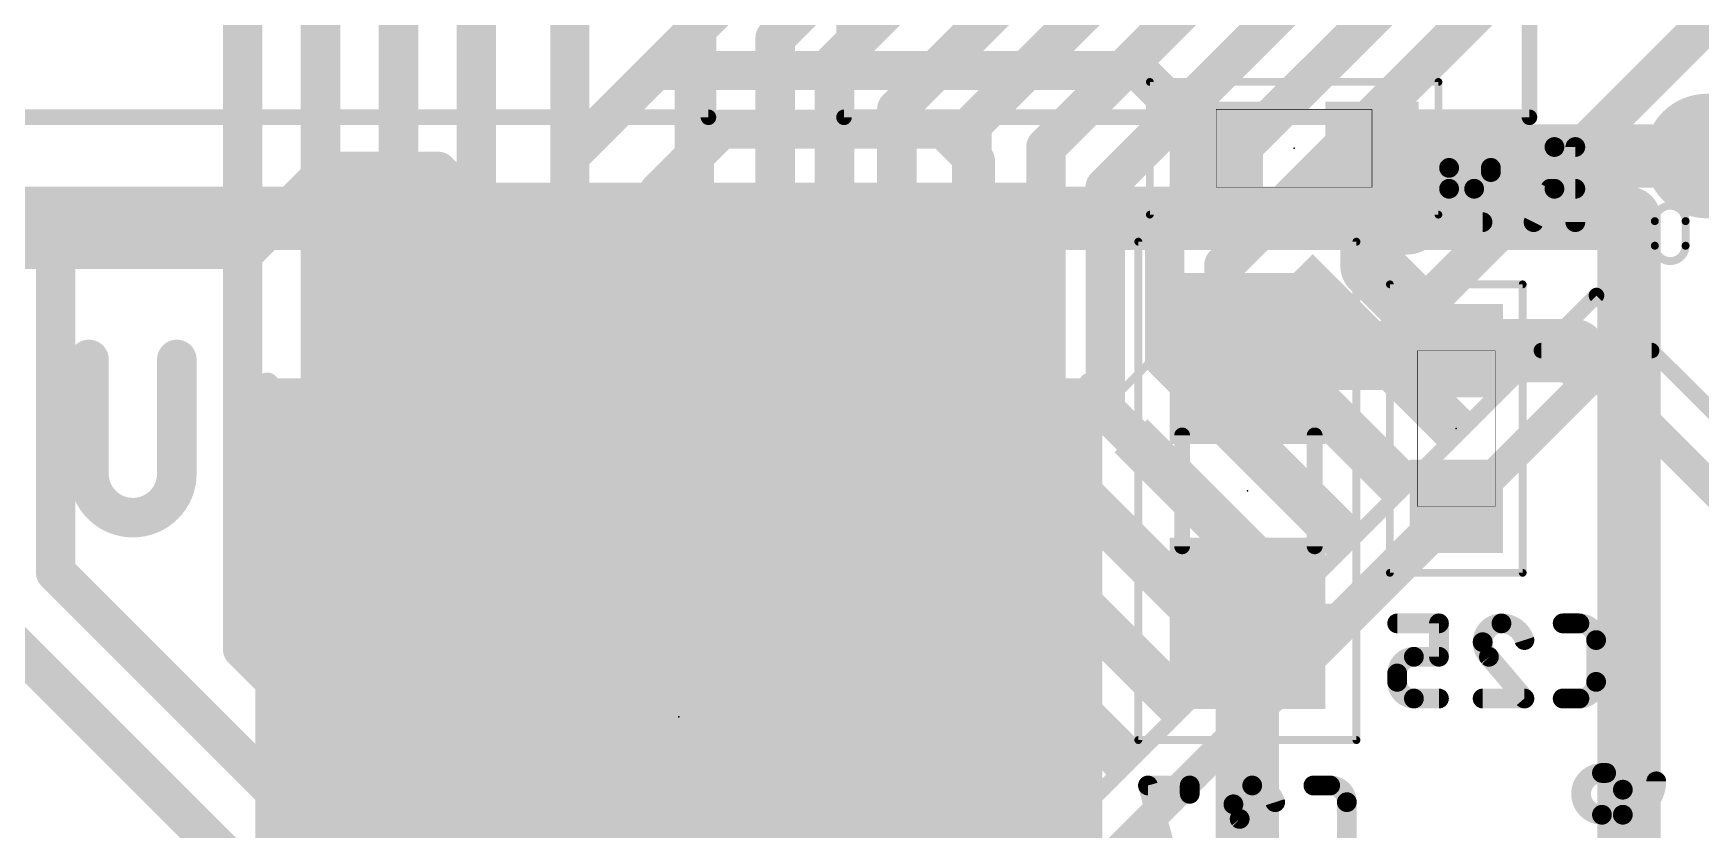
# Model space of a CAD drawing. Extents: x -4.1 to 63.7, y 1.1 to 51.7.
# Drawn here: x 9.06 to 19.76, y 16.47 to 21.59 of the extents above; entities that cross this region are included whole.
import ezdxf

# ---------------------------------------------------------------- set-up
doc = ezdxf.new("R2010")
doc.units = 0
for name, color, linetype in [('1', 12, 'CONTINUOUS'), ('16', 132, 'CONTINUOUS'), ('18', 110, 'CONTINUOUS'), ('2', 41, 'CONTINUOUS'), ('21', 253, 'CONTINUOUS'), ('22', 253, 'CONTINUOUS'), ('24', 53, 'CONTINUOUS'), ('25', 253, 'CONTINUOUS'), ('26', 253, 'CONTINUOUS'), ('40', 132, 'CONTINUOUS'), ('51', 253, 'CONTINUOUS'), ('52', 253, 'CONTINUOUS')]:
    doc.layers.add(name, color=color, linetype=linetype)

# ---------------------------------------------------------------- blocks, each defined once
blk = doc.blocks.new('RECT')
blk.add_solid([(-0.5, -0.5), (0.5, -0.5), (-0.5, 0.5), (0.5, 0.5)])
blk = doc.blocks.new('PIE')
at = {"const_width": 0.5}
blk.add_lwpolyline([(0, -0.25, 1), (0, 0.25, 1), (0, -0.25)], format="xyb", dxfattribs=at)
blk = doc.blocks.new('ROUNDV')
at = {"const_width": 0.5}
blk.add_lwpolyline([(0, -0.25, 1), (0, 0.25, 1), (0, -0.25)], format="xyb", dxfattribs=at)

msp = doc.modelspace()

# ---------------------------------------------------------------- linework, layer by layer
at = {"layer": '1'}
for points, const_width in [([(18.505, 24.424), (15.081, 21)], 0.254), ([(14.6, 21.1), (17.65, 24.15)], 0.254), ([(16.85, 24.05), (14.2, 21.4)], 0.254), ([(18.743, 24.043), (15.557, 20.857)], 0.254), ([(10.9, 23.9), (10.9, 17.8423)], 0.254), ([(11.4, 18.0494), (11.4, 23.8)], 0.254), ([(13.819, 21.5578), (16.05, 23.7888)], 0.254), ([(15.938, 20.6), (18.9, 23.562)], 0.254), ([(10.4, 23.2), (10.4, 17.6352)], 0.254), ([(11.9, 23.2), (11.9, 18.2565)], 0.254), ([(16.319, 20.3578), (19.0422, 23.081)], 0.254), ([(19.2881, 22.6881), (16.7, 20.1)], 0.254), ([(9.2, 20.15), (6.75, 22.6)], 0.254), ([(12.5, 18.3003), (12.5, 22.6)], 0.25), ([(17.6852, 19.5424), (20.4428, 22.3)], 0.254), ([(13.3, 17.5636), (13.3, 21.809)], 0.254), ([(13.819, 17.7517), (13.819, 21.5578)], 0.254), ([(14.2, 21.4), (14.2, 18.0778)], 0.254), ([(14.6, 18.3849), (14.6, 21.1)], 0.254), ([(15.081, 18.611), (15.081, 21)], 0.254), ([(15.557, 20.857), (15.557, 18.8421)], 0.254), ([(15.938, 19.1682), (15.938, 20.6)], 0.254), ([(16.319, 20.3578), (16.319, 19.4944)], 0.254), ([(9.2, 18.1281), (9.2, 20.15)], 0.254), ([(16.7, 20.1), (16.7, 19.8205)], 0.254), ([(17.3316, 19.1888), (16.7, 19.8205)], 0.254), ([(16.9781, 18.8353), (16.319, 19.4944)], 0.254), ([(16.6245, 18.4817), (15.938, 19.1682)], 0.254), ([(15.557, 18.8421), (16.271, 18.1282)], 0.254), ([(15.9174, 17.7746), (15.081, 18.611)], 0.254), ([(12.8448, 17.9555), (12.5, 18.3003)], 0.25), ([(15.5639, 17.4211), (14.6, 18.3849)], 0.254), ([(14.1497, 16.0068), (11.9, 18.2565)], 0.254), ([(12.7354, 14.5926), (9.2, 18.1281)], 0.254), ([(15.2103, 17.0675), (14.2, 18.0778)], 0.254), ([(13.7961, 15.6533), (11.4, 18.0494)], 0.254), ([(8.7, 17.9), (12.3609, 14.2391)], 0.254), ([(10.9, 17.8423), (13.4426, 15.2997)], 0.254), ([(14.8568, 16.7139), (13.819, 17.7517)], 0.254), ([(13.089, 14.9462), (10.4, 17.6352)], 0.254), ([(14.5032, 16.3604), (13.3, 17.5636)], 0.254)]:
    msp.add_lwpolyline(points, dxfattribs=dict(at, const_width=const_width))
for points, const_width in [([(13.8825, 21.5578, 1), (13.7555, 21.5578)], 0.127), ([(13.7741, 21.6027, 1), (13.8639, 21.5129)], 0.127), ([(14.2635, 21.4, 1), (14.1365, 21.4)], 0.127), ([(14.1551, 21.4449, 1), (14.2449, 21.3551)], 0.127), ([(14.6635, 21.1, 1), (14.5365, 21.1)], 0.127), ([(14.5551, 21.1449, 1), (14.6449, 21.0551)], 0.127), ([(15.1445, 21, 1), (15.0175, 21)], 0.127), ([(15.0361, 21.0449, 1), (15.1259, 20.9551)], 0.127), ([(15.6205, 20.857, 1), (15.4935, 20.857)], 0.127), ([(15.5121, 20.9019, 1), (15.6019, 20.8121)], 0.127), ([(16.0015, 20.6, 1), (15.8745, 20.6)], 0.127), ([(15.8931, 20.6449, 1), (15.9829, 20.5551)], 0.127), ([(16.3825, 20.3578, 1), (16.2555, 20.3578)], 0.127), ([(16.2741, 20.4027, 1), (16.3639, 20.3129)], 0.127), ([(9.2635, 20.15, 1), (9.1365, 20.15)], 0.127), ([(9.1551, 20.1051, 1), (9.2449, 20.1949)], 0.127), ([(16.7635, 20.1, 1), (16.6365, 20.1)], 0.127), ([(16.6551, 20.1449, 1), (16.7449, 20.0551)], 0.127), ([(16.7449, 19.8654, 1), (16.6551, 19.7756)], 0.127), ([(16.6365, 19.8205, 1), (16.7635, 19.8205)], 0.127), ([(16.3639, 19.5393, 1), (16.2741, 19.4495)], 0.127), ([(17.6403, 19.5873, 1), (17.7301, 19.4975)], 0.127), ([(16.2555, 19.4944, 1), (16.3825, 19.4944)], 0.127), ([(15.9829, 19.2131, 1), (15.8931, 19.1233)], 0.127), ([(17.2867, 19.1439, 1), (17.3765, 19.2337)], 0.127), ([(15.8745, 19.1682, 1), (16.0015, 19.1682)], 0.127), ([(15.6019, 18.887, 1), (15.5121, 18.7972)], 0.127), ([(15.4935, 18.8421, 1), (15.6205, 18.8421)], 0.127), ([(16.9332, 18.7904, 1), (17.023, 18.8802)], 0.127), ([(15.1259, 18.6559, 1), (15.0361, 18.5661)], 0.127), ([(15.0175, 18.611, 1), (15.1445, 18.611)], 0.127), ([(16.5796, 18.4368, 1), (16.6694, 18.5266)], 0.127), ([(12.5442, 18.3445, 1), (12.4558, 18.2561)], 0.125), ([(14.6449, 18.4298, 1), (14.5551, 18.34)], 0.127), ([(14.5365, 18.3849, 1), (14.6635, 18.3849)], 0.127), ([(11.9449, 18.3014, 1), (11.8551, 18.2116)], 0.127), ([(11.8365, 18.2565, 1), (11.9635, 18.2565)], 0.127), ([(12.4375, 18.3003, 1), (12.5625, 18.3003)], 0.125), ([(9.2449, 18.173, 1), (9.1551, 18.0832)], 0.127), ([(14.2449, 18.1227, 1), (14.1551, 18.0329)], 0.127), ([(16.2261, 18.0833, 1), (16.3159, 18.1731)], 0.127), ([(9.1365, 18.1281, 1), (9.2635, 18.1281)], 0.127), ([(11.4449, 18.0943, 1), (11.3551, 18.0045)], 0.127), ([(11.3365, 18.0494, 1), (11.4635, 18.0494)], 0.127), ([(14.1365, 18.0778, 1), (14.2635, 18.0778)], 0.127), ([(12.8006, 17.9113, 1), (12.889, 17.9997)], 0.125), ([(10.9449, 17.8872, 1), (10.8551, 17.7974)], 0.127), ([(10.8365, 17.8423, 1), (10.9635, 17.8423)], 0.127), ([(13.8639, 17.7966, 1), (13.7741, 17.7068)], 0.127), ([(15.8725, 17.7297, 1), (15.9623, 17.8195)], 0.127), ([(13.7555, 17.7517, 1), (13.8825, 17.7517)], 0.127), ([(10.4449, 17.6801, 1), (10.3551, 17.5903)], 0.127), ([(10.3365, 17.6352, 1), (10.4635, 17.6352)], 0.127), ([(13.3449, 17.6085, 1), (13.2551, 17.5187)], 0.127), ([(13.2365, 17.5636, 1), (13.3635, 17.5636)], 0.127), ([(15.519, 17.3762, 1), (15.6088, 17.466)], 0.127), ([(15.1654, 17.0226, 1), (15.2552, 17.1124)], 0.127), ([(14.8119, 16.669, 1), (14.9017, 16.7588)], 0.127)]:
    msp.add_lwpolyline(points, format="xyb", dxfattribs=dict(at, const_width=const_width))
at = {"layer": '16'}
for points, const_width in [([(13.05, 21.35), (14.1, 22.4)], 0.25), ([(12.5, 20.8), (13.05, 21.35)], 0.25), ([(16.15, 21.35), (13.05, 21.35)], 0.25), ([(16.15, 21.35), (16.65, 20.85)], 0.25), ([(13.473, 20.973), (13.071, 20.571)], 0.25), ([(14.9, 20.973), (13.473, 20.973)], 0.25), ([(15.105, 20.768), (14.9, 20.973)], 0.25), ([(17.65, 20.091), (17.65, 20.85)], 0.4064), ([(17.65, 20.85), (17.7, 20.8)], 0.4064), ([(17.7, 20.8), (19.8, 20.8)], 0.4064), ([(12.5, 20.8), (12.5, 19.678)], 0.25), ([(15.105, 19.613), (15.105, 20.768)], 0.25), ([(10.9366, 20.7032), (10.4334, 20.2)], 0.25), ([(11.6534, 20.7032), (10.9366, 20.7032)], 0.25), ([(12.001, 20.3556), (11.6534, 20.7032)], 0.25), ([(13.071, 20.571), (13.071, 18.6704)], 0.25), ([(12.001, 18.6), (12.001, 20.3556)], 0.25), ([(10.4334, 20.2), (6.75, 20.2)], 0.25), ([(18.191, 19.55), (17.65, 20.091)], 0.4064), ([(12.5, 19.678), (12.565, 19.613)], 0.25), ([(11.295, 19.613), (11.295, 17.805)], 0.25), ([(13.835, 19.613), (13.835, 16.2356)], 0.25), ([(13.835, 19.613), (13.835, 17.9013)], 0.25), ([(15.105, 19.613), (15.105, 16.2356)], 0.25), ([(16.85, 19.5), (16.95, 19.4)], 0.4064), ([(18.141, 19.5), (16.85, 19.5)], 0.4064), ([(18.191, 19.55), (18.141, 19.5)], 0.4064), ([(18.191, 19.55), (18.95, 19.55)], 0.4064), ([(18.95, 19.55), (19, 19.5)], 0.4064), ([(13.071, 18.6704), (12.9234, 18.5228)], 0.25), ([(12.0782, 18.5228), (12.001, 18.6)], 0.25), ([(12.9234, 18.5228), (12.0782, 18.5228)], 0.25), ([(18.191, 18.55), (17.441, 17.8)], 0.25), ([(12.8448, 17.9555), (12.9545, 17.8458)], 0.25), ([(13.835, 17.9013), (13.7795, 17.8458)], 0.25), ([(16.85, 17.8), (16.85, 15.95)], 0.4064), ([(13.8, 15.3), (11.295, 17.805)], 0.25), ([(13.7795, 17.8458), (12.9545, 17.8458)], 0.25), ([(16.85, 17.8), (16.75, 17.7)], 0.25), ([(17.441, 17.8), (16.85, 17.8)], 0.25)]:
    msp.add_lwpolyline(points, dxfattribs=dict(at, const_width=const_width))
for points, const_width in [([(13.05, 21.4125, 1), (13.05, 21.2875)], 0.125), ([(13.0058, 21.3942, 1), (13.0942, 21.3058)], 0.125), ([(13.0942, 21.3058, 1), (13.0058, 21.3942)], 0.125), ([(16.1942, 21.3942, 1), (16.1058, 21.3058)], 0.125), ([(16.15, 21.2875, 1), (16.15, 21.4125)], 0.125), ([(13.473, 21.0355, 1), (13.473, 20.9105)], 0.125), ([(13.5172, 20.9288, 1), (13.4288, 21.0172)], 0.125), ([(14.9442, 21.0172, 1), (14.8558, 20.9288)], 0.125), ([(14.9, 20.9105, 1), (14.9, 21.0355)], 0.125), ([(17.7516, 20.85, 1), (17.5484, 20.85)], 0.2032), ([(17.7218, 20.9218, 1), (17.5782, 20.7782)], 0.2032), ([(17.7, 20.9016, 1), (17.7, 20.6984)], 0.2032), ([(19.8, 20.6984, 1), (19.8, 20.9016)], 0.2032), ([(12.5625, 20.8, 1), (12.4375, 20.8)], 0.125), ([(12.4558, 20.8442, 1), (12.5442, 20.7558)], 0.125), ([(15.1675, 20.768, 1), (15.0425, 20.768)], 0.125), ([(15.0608, 20.7238, 1), (15.1492, 20.8122)], 0.125), ([(16.6058, 20.8058, 1), (16.6942, 20.8942)], 0.125), ([(17.6282, 20.7282, 1), (17.7718, 20.8718)], 0.2032), ([(10.9366, 20.7657, 1), (10.9366, 20.6407)], 0.125), ([(10.9808, 20.659, 1), (10.8924, 20.7474)], 0.125), ([(11.6976, 20.7474, 1), (11.6092, 20.659)], 0.125), ([(11.6534, 20.6407, 1), (11.6534, 20.7657)], 0.125), ([(13.1335, 20.571, 1), (13.0085, 20.571)], 0.125), ([(13.0268, 20.6152, 1), (13.1152, 20.5268)], 0.125), ([(12.0635, 20.3556, 1), (11.9385, 20.3556)], 0.125), ([(11.9568, 20.3114, 1), (12.0452, 20.3998)], 0.125), ([(10.3892, 20.2442, 1), (10.4776, 20.1558)], 0.125), ([(10.4334, 20.1375, 1), (10.4334, 20.2625)], 0.125), ([(17.7218, 20.1628, 1), (17.5782, 20.0192)], 0.2032), ([(17.5484, 20.091, 1), (17.7516, 20.091)], 0.2032), ([(12.5442, 19.7222, 1), (12.4558, 19.6338)], 0.125), ([(11.3575, 19.613, 1), (11.2325, 19.613)], 0.125), ([(12.4375, 19.678, 1), (12.5625, 19.678)], 0.125), ([(12.5208, 19.5688, 1), (12.6092, 19.6572)], 0.125), ([(13.8975, 19.613, 1), (13.7725, 19.613)], 0.125), ([(13.8975, 19.613, 1), (13.7725, 19.613)], 0.125), ([(15.1675, 19.613, 1), (15.0425, 19.613)], 0.125), ([(16.85, 19.6016, 1), (16.85, 19.3984)], 0.2032), ([(16.9218, 19.5718, 1), (16.7782, 19.4282)], 0.2032), ([(18.191, 19.6516, 1), (18.191, 19.4484)], 0.2032), ([(18.2628, 19.4782, 1), (18.1192, 19.6218)], 0.2032), ([(18.1192, 19.4782, 1), (18.2628, 19.6218)], 0.2032), ([(18.141, 19.3984, 1), (18.141, 19.6016)], 0.2032), ([(19.0218, 19.6218, 1), (18.8782, 19.4782)], 0.2032), ([(18.95, 19.4484, 1), (18.95, 19.6516)], 0.2032), ([(15.0425, 19.613, 1), (15.1675, 19.613)], 0.125), ([(18.0692, 19.5718, 1), (18.2128, 19.4282)], 0.2032), ([(18.9282, 19.4282, 1), (19.0718, 19.5718)], 0.2032), ([(16.8782, 19.3282, 1), (17.0218, 19.4718)], 0.2032), ([(13.0085, 18.6704, 1), (13.1335, 18.6704)], 0.125), ([(13.1152, 18.6262, 1), (13.0268, 18.7146)], 0.125), ([(12.0452, 18.6442, 1), (11.9568, 18.5558)], 0.125), ([(11.9385, 18.6, 1), (12.0635, 18.6)], 0.125), ([(12.0782, 18.5853, 1), (12.0782, 18.4603)], 0.125), ([(12.034, 18.4786, 1), (12.1224, 18.567)], 0.125), ([(12.8792, 18.567, 1), (12.9676, 18.4786)], 0.125), ([(12.9234, 18.4603, 1), (12.9234, 18.5853)], 0.125), ([(18.2352, 18.5058, 1), (18.1468, 18.5942)], 0.125), ([(12.889, 17.9997, 1), (12.8006, 17.9113)], 0.125), ([(13.8792, 17.8571, 1), (13.7908, 17.9455)], 0.125), ([(16.9516, 17.8, 1), (16.7484, 17.8)], 0.2032), ([(11.3392, 17.8492, 1), (11.2508, 17.7608)], 0.125), ([(12.9545, 17.9083, 1), (12.9545, 17.7833)], 0.125), ([(12.9103, 17.8016, 1), (12.9987, 17.89)], 0.125), ([(13.7353, 17.89, 1), (13.8237, 17.8016)], 0.125), ([(13.7725, 17.9013, 1), (13.8975, 17.9013)], 0.125), ([(13.7795, 17.7833, 1), (13.7795, 17.9083)], 0.125), ([(16.85, 17.8625, 1), (16.85, 17.7375)], 0.125), ([(16.8942, 17.7558, 1), (16.8058, 17.8442)], 0.125), ([(17.3968, 17.8442, 1), (17.4852, 17.7558)], 0.125), ([(17.441, 17.7375, 1), (17.441, 17.8625)], 0.125), ([(11.2325, 17.805, 1), (11.3575, 17.805)], 0.125), ([(16.7058, 17.7442, 1), (16.7942, 17.6558)], 0.125)]:
    msp.add_lwpolyline(points, format="xyb", dxfattribs=dict(at, const_width=const_width))
at = {"layer": '2', "const_width": 0.4064}
for points in [[(6.9, 20.4), (19.3, 20.4)], [(19.3, 20.4), (19.3, 15.3714)]]:
    msp.add_lwpolyline(points, dxfattribs=at)
at = {"layer": '2', "const_width": 0.2032}
for points in [[(19.4016, 20.4, 1), (19.1984, 20.4)], [(19.3, 20.2984, 1), (19.3, 20.5016)]]:
    msp.add_lwpolyline(points, format="xyb", dxfattribs=at)
at = {"layer": '21', "const_width": 0.2}
for points in [[(12.5148, 12.8333), (19.0909, 19.4094)], [(19.0909, 19.4094), (25.667, 12.8333)]]:
    msp.add_lwpolyline(points, dxfattribs=at)
at = {"layer": '21', "const_width": 0.1}
for points in [[(19.1263, 19.4448, 1), (19.0556, 19.3741)], [(19.1263, 19.3741, 1), (19.0556, 19.4448)]]:
    msp.add_lwpolyline(points, format="xyb", dxfattribs=at)
at = {"layer": '22', "const_width": 0.1524}
for points in [[(10.5584, 15.0664), (10.5584, 19.3336)], [(15.8416, 19.3336), (15.8416, 15.0664)]]:
    msp.add_lwpolyline(points, dxfattribs=at)
at = {"layer": '22', "const_width": 0.0762}
for points in [[(10.5965, 19.3336, 1), (10.5203, 19.3336)], [(15.8797, 19.3336, 1), (15.8035, 19.3336)]]:
    msp.add_lwpolyline(points, format="xyb", dxfattribs=at)
at = {"layer": '24', "const_width": 0.1524}
for points in [[(13.2, 16.946), (13.2, 17.454)], [(12.946, 17.2), (13.454, 17.2)]]:
    msp.add_lwpolyline(points, dxfattribs=at)
at = {"layer": '24', "const_width": 0.0762}
for points in [[(13.2381, 17.454, 1), (13.1619, 17.454)], [(12.946, 17.2381, 1), (12.946, 17.1619)], [(13.454, 17.1619, 1), (13.454, 17.2381)], [(13.1619, 16.946, 1), (13.2381, 16.946)]]:
    msp.add_lwpolyline(points, format="xyb", dxfattribs=at)
at = {"layer": '24'}
for p in [(17.15, 20.85), (18.191, 19.05), (16.85, 18.65), (13.2, 17.2)]:
    msp.add_point(p, dxfattribs=at)
at = {"layer": '25', "const_width": 0.25}
msp.add_lwpolyline([(17.8712, 20.2921, 1), (17.8712, 20.5421, 1), (17.8712, 20.2921)], format="xyb", dxfattribs=at)
at = {"layer": '26'}
for points, const_width in [([(18.4129, 20.724, 1), (18.1448, 20.724)], 0.127), ([(18.8211, 20.8581, 1), (18.8211, 20.59)], 0.127), ([(18.8211, 20.8898, 1), (18.8211, 20.8264)], 0.0635), ([(18.8211, 20.8264, 1), (18.8211, 20.8898)], 0.0635), ([(18.9869, 20.8581, 1), (18.9234, 20.8581)], 0.0635), ([(18.9552, 20.8264, 1), (18.9552, 20.8898)], 0.0635), ([(18.1766, 20.724, 1), (18.1131, 20.724)], 0.0635), ([(18.4447, 20.724, 1), (18.3812, 20.724)], 0.0635), ([(18.1131, 20.724, 1), (18.1766, 20.724)], 0.0635), ([(18.3057, 20.59, 0.4142), (18.4129, 20.6972)], 0.127), ([(18.4447, 20.6972, 1), (18.3812, 20.6972)], 0.0635), ([(18.3812, 20.724, 1), (18.4447, 20.724)], 0.0635), ([(18.3812, 20.6972, 1), (18.4447, 20.6972)], 0.0635), ([(18.1448, 20.6217, 1), (18.1448, 20.5582)], 0.0635), ([(18.1448, 20.59, 0.4142), (18.3593, 20.3755)], 0.127), ([(18.1766, 20.59, 1), (18.1131, 20.59)], 0.0635), ([(18.1131, 20.59, 1), (18.1766, 20.59)], 0.0635), ([(18.3057, 20.6217, 1), (18.3057, 20.5582)], 0.0635), ([(18.3057, 20.5582, 1), (18.3057, 20.6217)], 0.0635), ([(18.8227, 20.5758, 1), (18.7659, 20.6042)], 0.0635), ([(18.8211, 20.6217, 1), (18.8211, 20.5582)], 0.0635), ([(18.8211, 20.5582, 1), (18.8211, 20.6217)], 0.0635), ([(18.9552, 20.5582, 1), (18.9552, 20.6217)], 0.0635), ([(19.6629, 20.3822, 1), (19.4654, 20.3822)], 0.0508), ([(18.3593, 20.3438, 1), (18.3593, 20.4073)], 0.0635), ([(18.6587, 20.3897, 1), (18.7155, 20.3613)], 0.0635), ([(18.9234, 20.3755, 1), (18.9869, 20.3755)], 0.0635), ([(19.4781, 20.3822, 1), (19.4527, 20.3822)], 0.0254), ([(19.4527, 20.3822, 1), (19.4781, 20.3822)], 0.0254), ([(19.6756, 20.3822, 1), (19.6502, 20.3822)], 0.0254), ([(19.6502, 20.3822, 1), (19.6756, 20.3822)], 0.0254), ([(19.4654, 20.2242, 1), (19.6629, 20.2242)], 0.0508), ([(19.4781, 20.2242, 1), (19.4527, 20.2242)], 0.0254), ([(19.4527, 20.2242, 1), (19.4781, 20.2242)], 0.0254), ([(19.6756, 20.2242, 1), (19.6502, 20.2242)], 0.0254), ([(19.6502, 20.2242, 1), (19.6756, 20.2242)], 0.0254), ([(9.4768, 19.494, 1), (9.3498, 19.494)], 0.127), ([(10.0413, 19.494, 1), (9.9143, 19.494)], 0.127), ([(9.4133, 18.7602, 1), (9.9778, 18.7602)], 0.254), ([(9.4768, 18.7602, 1), (9.3498, 18.7602)], 0.127), ([(10.0413, 18.7602, 1), (9.9143, 18.7602)], 0.127), ([(9.3498, 18.7602, 1), (9.4768, 18.7602)], 0.127), ([(9.9143, 18.7602, 1), (10.0413, 18.7602)], 0.127), ([(17.8116, 17.8308, 1), (17.8116, 17.7674)], 0.0635), ([(18.1115, 17.7991, 1), (18.048, 17.7991)], 0.0635), ([(18.0797, 17.7674, 1), (18.0797, 17.8308)], 0.0635), ([(18.4809, 17.7991, 0.4142), (18.3602, 17.6784)], 0.127), ([(18.6283, 17.6919, 0.3252), (18.4809, 17.7991)], 0.127), ([(18.4809, 17.8308, 1), (18.4809, 17.7674)], 0.0635), ([(18.4809, 17.7674, 1), (18.4809, 17.8308)], 0.0635), ([(18.8739, 17.8308, 1), (18.8739, 17.7674)], 0.0635), ([(19.0884, 17.6919, 0.4142), (18.9812, 17.7991)], 0.127), ([(18.9812, 17.8308, 1), (18.9812, 17.7673)], 0.0635), ([(18.9812, 17.7674, 1), (18.9812, 17.8308)], 0.0635), ([(18.3602, 17.6784, 0.2053), (18.4004, 17.5846)], 0.127), ([(18.392, 17.6784, 1), (18.3285, 17.6784)], 0.0635), ([(18.3285, 17.6784, 1), (18.392, 17.6784)], 0.0635), ([(18.5981, 17.6821, 1), (18.6585, 17.7016)], 0.0635), ([(19.1202, 17.6919, 1), (19.0567, 17.6919)], 0.0635), ([(19.0567, 17.6919, 1), (19.1202, 17.6919)], 0.0635), ([(17.9188, 17.5846, 0.4142), (17.8116, 17.4774)], 0.127), ([(17.9188, 17.6164, 1), (17.9188, 17.5529)], 0.0635), ([(17.9188, 17.5529, 1), (17.9188, 17.6164)], 0.0635), ([(18.048, 17.5846, 1), (18.1115, 17.5846)], 0.0635), ([(18.0797, 17.5529, 1), (18.0797, 17.6164)], 0.0635), ([(18.4246, 17.6052, 1), (18.3763, 17.564)], 0.0635), ([(18.3785, 17.5616, 1), (18.4223, 17.6076)], 0.0635), ([(17.8433, 17.4774, 1), (17.7798, 17.4774)], 0.0635), ([(17.7798, 17.4774, 1), (17.8433, 17.4774)], 0.0635), ([(17.8116, 17.4237, 0.4142), (17.9188, 17.3165)], 0.127), ([(17.8433, 17.4237, 1), (17.7798, 17.4237)], 0.0635), ([(17.7798, 17.4237, 1), (17.8433, 17.4237)], 0.0635), ([(18.9812, 17.3165, 0.4142), (19.0884, 17.4237)], 0.127), ([(19.1202, 17.4237, 1), (19.0567, 17.4237)], 0.0635), ([(19.0567, 17.4237, 1), (19.1202, 17.4237)], 0.0635), ([(17.9188, 17.3483, 1), (17.9188, 17.2848)], 0.0635), ([(17.9188, 17.2848, 1), (17.9188, 17.3483)], 0.0635), ([(18.0797, 17.2848, 1), (18.0797, 17.3483)], 0.0635), ([(18.3602, 17.3483, 1), (18.3602, 17.2848)], 0.0635), ([(18.6041, 17.2959, 1), (18.6525, 17.3371)], 0.0635), ([(18.6283, 17.2848, 1), (18.6283, 17.3483)], 0.0635), ([(18.8739, 17.3483, 1), (18.8739, 17.2848)], 0.0635), ([(18.9812, 17.3483, 1), (18.9812, 17.2848)], 0.0635), ([(18.9812, 17.2848, 1), (18.9812, 17.3483)], 0.0635), ([(16.2116, 16.7899, 1), (16.2116, 16.7264)], 0.0635), ([(16.2422, 16.7666, 1), (16.181, 16.7496)], 0.0635), ([(16.5115, 16.7581, 1), (16.448, 16.7581)], 0.0635), ([(16.4797, 16.7264, 1), (16.4797, 16.7899)], 0.0635), ([(16.8809, 16.7581, 0.4142), (16.7602, 16.6374)], 0.127), ([(17.0283, 16.6509, 0.3252), (16.8809, 16.7581)], 0.127), ([(16.8809, 16.7898, 1), (16.8809, 16.7264)], 0.0635), ([(16.8809, 16.7264, 1), (16.8809, 16.7898)], 0.0635), ([(17.2739, 16.7899, 1), (17.2739, 16.7264)], 0.0635), ([(17.4884, 16.6509, 0.4142), (17.3812, 16.7581)], 0.127), ([(17.3812, 16.7898, 1), (17.3812, 16.7263)], 0.0635), ([(17.3812, 16.7264, 1), (17.3812, 16.7899)], 0.0635), ([(19.126, 16.8384, 1), (19.126, 16.5703)], 0.127), ([(19.126, 16.8702, 1), (19.126, 16.8067)], 0.0635), ([(19.1528, 16.8702, 1), (19.1528, 16.8067)], 0.0635), ([(19.26, 16.7312, 0.4142), (19.1528, 16.8384)], 0.127), ([(19.126, 16.8067, 1), (19.126, 16.8702)], 0.0635), ([(19.1528, 16.8067, 1), (19.1528, 16.8702)], 0.0635), ([(19.26, 16.5703, 0.4142), (19.4745, 16.7848)], 0.127), ([(19.5062, 16.7848, 1), (19.4428, 16.7848)], 0.0635), ([(16.448, 16.7045, 1), (16.5115, 16.7045)], 0.0635), ([(16.7602, 16.6374, 0.2053), (16.8004, 16.5436)], 0.127), ([(16.792, 16.6374, 1), (16.7285, 16.6374)], 0.0635), ([(17.5202, 16.6509, 1), (17.4567, 16.6509)], 0.0635), ([(19.2918, 16.7312, 1), (19.2283, 16.7312)], 0.0635), ([(19.2283, 16.7312, 1), (19.2918, 16.7312)], 0.0635), ([(16.7285, 16.6374, 1), (16.792, 16.6374)], 0.0635), ([(16.8246, 16.5642, 1), (16.7763, 16.523)], 0.0635), ([(16.7785, 16.5206, 1), (16.8223, 16.5666)], 0.0635), ([(16.9981, 16.6411, 1), (17.0585, 16.6606)], 0.0635), ([(17.4567, 16.6509, 1), (17.5202, 16.6509)], 0.0635), ([(19.126, 16.602, 1), (19.126, 16.5385)], 0.0635), ([(19.126, 16.5385, 1), (19.126, 16.602)], 0.0635), ([(19.26, 16.602, 1), (19.26, 16.5385)], 0.0635), ([(19.2283, 16.5703, 1), (19.2918, 16.5703)], 0.0635), ([(19.26, 16.5385, 1), (19.26, 16.602)], 0.0635)]:
    msp.add_lwpolyline(points, format="xyb", dxfattribs=dict(at, const_width=const_width))
for points, const_width in [([(18.9552, 20.8581), (18.8211, 20.8581)], 0.127), ([(18.9552, 20.3755), (18.9552, 20.8581)], 0.127), ([(18.1448, 20.724), (18.1448, 20.59)], 0.127), ([(18.4129, 20.6972), (18.4129, 20.724)], 0.127), ([(18.1448, 20.59), (18.3057, 20.59)], 0.127), ([(18.6871, 20.3755), (18.7943, 20.59)], 0.127), ([(18.8211, 20.59), (18.9552, 20.59)], 0.127), ([(19.4654, 20.3822), (19.4654, 20.2242)], 0.0508), ([(19.6629, 20.2242), (19.6629, 20.3822)], 0.0508), ([(9.4133, 18.7602), (9.4133, 19.494)], 0.254), ([(9.9778, 19.494), (9.9778, 18.7602)], 0.254), ([(18.0797, 17.7991), (17.8116, 17.7991)], 0.127), ([(18.0797, 17.5846), (18.0797, 17.7991)], 0.127), ([(18.9812, 17.7991), (18.8739, 17.7991)], 0.127), ([(19.0884, 17.4237), (19.0884, 17.6919)], 0.127), ([(17.9188, 17.5846), (18.0797, 17.5846)], 0.127), ([(18.4004, 17.5846), (18.6283, 17.3165)], 0.127), ([(17.8116, 17.4237), (17.8116, 17.4774)], 0.127), ([(18.0797, 17.3165), (17.9188, 17.3165)], 0.127), ([(18.6283, 17.3165), (18.3602, 17.3165)], 0.127), ([(18.8739, 17.3165), (18.9812, 17.3165)], 0.127), ([(16.4797, 16.7581), (16.2116, 16.7581)], 0.127), ([(16.2116, 16.7581), (16.3456, 16.2755)], 0.127), ([(16.4797, 16.7045), (16.4797, 16.7581)], 0.127), ([(17.3812, 16.7581), (17.2739, 16.7581)], 0.127), ([(19.1528, 16.8384), (19.126, 16.8384)], 0.127), ([(17.4884, 16.3827), (17.4884, 16.6509)], 0.127), ([(19.26, 16.5703), (19.26, 16.7312)], 0.127), ([(16.8004, 16.5436), (17.0283, 16.2755)], 0.127), ([(19.126, 16.5703), (19.26, 16.5703)], 0.127)]:
    msp.add_lwpolyline(points, dxfattribs=dict(at, const_width=const_width))
at = {"layer": '40'}
for points, const_width in [([(16.2238, 21.2762), (18.0762, 21.2762)], 0.05), ([(16.2238, 20.4238), (16.2238, 21.2762)], 0.05), ([(18.0762, 21.2762), (18.0762, 20.4238)], 0.05), ([(15.4606, 20.5528), (10.9394, 20.5528)], 0.1524), ([(10.9394, 20.5528), (10.9394, 19.2955)], 0.1524), ([(15.4606, 20.5528), (10.9394, 20.5528)], 0.1524), ([(10.9394, 20.5528), (10.9394, 19.2828)], 0.1524), ([(15.4606, 19.2955), (15.4606, 20.5528)], 0.1524), ([(15.4606, 20.5528), (15.4606, 19.2828)], 0.1524), ([(10.9394, 20.4216), (15.4606, 20.4216)], 0.1524), ([(18.0762, 20.4238), (16.2238, 20.4238)], 0.05), ([(10.9394, 20.2692), (15.4606, 20.2692)], 0.1524), ([(17.55, 20.25), (16.15, 20.25)], 0.0508), ([(16.15, 20.25), (16.15, 17.05)], 0.0508), ([(17.55, 17.05), (17.55, 20.25)], 0.0508), ([(10.9394, 20.1168), (15.4606, 20.1168)], 0.1524), ([(10.9394, 19.9644), (15.4606, 19.9644)], 0.1524), ([(17.7648, 18.1238), (17.7648, 19.9762)], 0.05), ([(17.7648, 19.9762), (18.6172, 19.9762)], 0.05), ([(18.6172, 19.9762), (18.6172, 18.1238)], 0.05), ([(10.9394, 19.812), (15.4606, 19.812)], 0.1524), ([(10.9394, 19.6596), (15.4606, 19.6596)], 0.1524), ([(10.9394, 19.5072), (15.4606, 19.5072)], 0.1524), ([(10.9394, 19.3548), (15.4606, 19.3548)], 0.1524), ([(10.9394, 19.2955), (10.5965, 19.2955)], 0.1524), ([(10.5965, 19.2955), (10.5965, 15.1045)], 0.1524), ([(10.5965, 19.2024), (15.8035, 19.2024)], 0.1524), ([(10.9394, 19.2828), (10.6092, 19.2828)], 0.1524), ([(10.6092, 19.2828), (10.6092, 15.1172)], 0.1524), ([(15.8035, 19.2955), (15.4606, 19.2955)], 0.1524), ([(15.7908, 19.2828), (15.4606, 19.2828)], 0.1524), ([(15.7908, 15.1172), (15.7908, 19.2828)], 0.1524), ([(15.8035, 15.1045), (15.8035, 19.2955)], 0.1524), ([(10.5965, 19.05), (15.8035, 19.05)], 0.1524), ([(10.5965, 18.8976), (15.8035, 18.8976)], 0.1524), ([(10.5965, 18.7452), (15.8035, 18.7452)], 0.1524), ([(10.5965, 18.5928), (15.8035, 18.5928)], 0.1524), ([(10.5965, 18.4404), (15.8035, 18.4404)], 0.1524), ([(10.5965, 18.288), (15.8035, 18.288)], 0.1524), ([(10.5965, 18.1356), (15.8035, 18.1356)], 0.1524), ([(18.6172, 18.1238), (17.7648, 18.1238)], 0.05), ([(10.5965, 17.9832), (15.8035, 17.9832)], 0.1524), ([(10.5965, 17.8308), (15.8035, 17.8308)], 0.1524), ([(10.5965, 17.6784), (15.8035, 17.6784)], 0.1524), ([(10.5965, 17.526), (15.8035, 17.526)], 0.1524), ([(10.5965, 17.3736), (15.8035, 17.3736)], 0.1524), ([(10.5965, 17.2212), (15.8035, 17.2212)], 0.1524), ([(10.5965, 17.0688), (15.8035, 17.0688)], 0.1524), ([(16.15, 17.05), (17.55, 17.05)], 0.0508), ([(10.5965, 16.9164), (15.8035, 16.9164)], 0.1524), ([(10.5965, 16.764), (15.8035, 16.764)], 0.1524), ([(10.5965, 16.6116), (15.8035, 16.6116)], 0.1524), ([(10.5965, 16.4592), (15.8035, 16.4592)], 0.1524)]:
    msp.add_lwpolyline(points, dxfattribs=dict(at, const_width=const_width))
for points, const_width in [([(16.2238, 21.2887, 1), (16.2238, 21.2637)], 0.025), ([(16.2363, 21.2762, 1), (16.2113, 21.2762)], 0.025), ([(18.0887, 21.2762, 1), (18.0637, 21.2762)], 0.025), ([(18.0762, 21.2637, 1), (18.0762, 21.2887)], 0.025), ([(10.9394, 20.5909, 1), (10.9394, 20.5147)], 0.0762), ([(10.9775, 20.5528, 1), (10.9013, 20.5528)], 0.0762), ([(10.9394, 20.5909, 1), (10.9394, 20.5147)], 0.0762), ([(10.9775, 20.5528, 1), (10.9013, 20.5528)], 0.0762), ([(15.4987, 20.5528, 1), (15.4225, 20.5528)], 0.0762), ([(15.4987, 20.5528, 1), (15.4225, 20.5528)], 0.0762), ([(15.4606, 20.5147, 1), (15.4606, 20.5909)], 0.0762), ([(15.4606, 20.5147, 1), (15.4606, 20.5909)], 0.0762), ([(10.9394, 20.4597, 1), (10.9394, 20.3835)], 0.0762), ([(15.4606, 20.3835, 1), (15.4606, 20.4597)], 0.0762), ([(16.2238, 20.4363, 1), (16.2238, 20.4113)], 0.025), ([(18.0762, 20.4113, 1), (18.0762, 20.4363)], 0.025), ([(10.9394, 20.3073, 1), (10.9394, 20.2311)], 0.0762), ([(15.4606, 20.2311, 1), (15.4606, 20.3073)], 0.0762), ([(16.2113, 20.4238, 1), (16.2363, 20.4238)], 0.025), ([(18.0637, 20.4238, 1), (18.0887, 20.4238)], 0.025), ([(16.15, 20.2627, 1), (16.15, 20.2373)], 0.0254), ([(16.1627, 20.25, 1), (16.1373, 20.25)], 0.0254), ([(17.5627, 20.25, 1), (17.5373, 20.25)], 0.0254), ([(17.55, 20.2373, 1), (17.55, 20.2627)], 0.0254), ([(10.9394, 20.1549, 1), (10.9394, 20.0787)], 0.0762), ([(15.4606, 20.0787, 1), (15.4606, 20.1549)], 0.0762), ([(10.9394, 20.0025, 1), (10.9394, 19.9263)], 0.0762), ([(15.4606, 19.9263, 1), (15.4606, 20.0025)], 0.0762), ([(17.7773, 19.9762, 1), (17.7523, 19.9762)], 0.025), ([(17.7648, 19.9887, 1), (17.7648, 19.9637)], 0.025), ([(18.6297, 19.9762, 1), (18.6047, 19.9762)], 0.025), ([(18.6172, 19.9637, 1), (18.6172, 19.9887)], 0.025), ([(10.9394, 19.8501, 1), (10.9394, 19.7739)], 0.0762), ([(15.4606, 19.7739, 1), (15.4606, 19.8501)], 0.0762), ([(10.9394, 19.6977, 1), (10.9394, 19.6215)], 0.0762), ([(15.4606, 19.6215, 1), (15.4606, 19.6977)], 0.0762), ([(10.9394, 19.5453, 1), (10.9394, 19.4691)], 0.0762), ([(15.4606, 19.4691, 1), (15.4606, 19.5453)], 0.0762), ([(10.9394, 19.3929, 1), (10.9394, 19.3167)], 0.0762), ([(15.4606, 19.3167, 1), (15.4606, 19.3929)], 0.0762), ([(10.5965, 19.3336, 1), (10.5965, 19.2574)], 0.0762), ([(10.6346, 19.2955, 1), (10.5584, 19.2955)], 0.0762), ([(10.5965, 19.2405, 1), (10.5965, 19.1643)], 0.0762), ([(10.6092, 19.3209, 1), (10.6092, 19.2447)], 0.0762), ([(10.6473, 19.2828, 1), (10.5711, 19.2828)], 0.0762), ([(10.9013, 19.2955, 1), (10.9775, 19.2955)], 0.0762), ([(10.9013, 19.2828, 1), (10.9775, 19.2828)], 0.0762), ([(10.9394, 19.2574, 1), (10.9394, 19.3336)], 0.0762), ([(10.9394, 19.2447, 1), (10.9394, 19.3209)], 0.0762), ([(15.4606, 19.3336, 1), (15.4606, 19.2574)], 0.0762), ([(15.4606, 19.3209, 1), (15.4606, 19.2447)], 0.0762), ([(15.4225, 19.2955, 1), (15.4987, 19.2955)], 0.0762), ([(15.4225, 19.2828, 1), (15.4987, 19.2828)], 0.0762), ([(15.8289, 19.2828, 1), (15.7527, 19.2828)], 0.0762), ([(15.8416, 19.2955, 1), (15.7654, 19.2955)], 0.0762), ([(15.7908, 19.2447, 1), (15.7908, 19.3209)], 0.0762), ([(15.8035, 19.2574, 1), (15.8035, 19.3336)], 0.0762), ([(15.8035, 19.1643, 1), (15.8035, 19.2405)], 0.0762), ([(10.5965, 19.0881, 1), (10.5965, 19.0119)], 0.0762), ([(15.8035, 19.0119, 1), (15.8035, 19.0881)], 0.0762), ([(10.5965, 18.9357, 1), (10.5965, 18.8595)], 0.0762), ([(15.8035, 18.8595, 1), (15.8035, 18.9357)], 0.0762), ([(10.5965, 18.7833, 1), (10.5965, 18.7071)], 0.0762), ([(15.8035, 18.7071, 1), (15.8035, 18.7833)], 0.0762), ([(10.5965, 18.6309, 1), (10.5965, 18.5547)], 0.0762), ([(15.8035, 18.5547, 1), (15.8035, 18.6309)], 0.0762), ([(10.5965, 18.4785, 1), (10.5965, 18.4023)], 0.0762), ([(15.8035, 18.4023, 1), (15.8035, 18.4785)], 0.0762), ([(10.5965, 18.3261, 1), (10.5965, 18.2499)], 0.0762), ([(15.8035, 18.2499, 1), (15.8035, 18.3261)], 0.0762), ([(10.5965, 18.1737, 1), (10.5965, 18.0975)], 0.0762), ([(15.8035, 18.0975, 1), (15.8035, 18.1737)], 0.0762), ([(17.7648, 18.1363, 1), (17.7648, 18.1113)], 0.025), ([(17.7523, 18.1238, 1), (17.7773, 18.1238)], 0.025), ([(18.6047, 18.1238, 1), (18.6297, 18.1238)], 0.025), ([(18.6172, 18.1113, 1), (18.6172, 18.1363)], 0.025), ([(10.5965, 18.0213, 1), (10.5965, 17.9451)], 0.0762), ([(15.8035, 17.9451, 1), (15.8035, 18.0213)], 0.0762), ([(10.5965, 17.8689, 1), (10.5965, 17.7927)], 0.0762), ([(15.8035, 17.7927, 1), (15.8035, 17.8689)], 0.0762), ([(10.5965, 17.7165, 1), (10.5965, 17.6403)], 0.0762), ([(15.8035, 17.6403, 1), (15.8035, 17.7165)], 0.0762), ([(10.5965, 17.5641, 1), (10.5965, 17.4879)], 0.0762), ([(15.8035, 17.4879, 1), (15.8035, 17.5641)], 0.0762), ([(10.5965, 17.4117, 1), (10.5965, 17.3355)], 0.0762), ([(15.8035, 17.3355, 1), (15.8035, 17.4117)], 0.0762), ([(10.5965, 17.2593, 1), (10.5965, 17.1831)], 0.0762), ([(15.8035, 17.1831, 1), (15.8035, 17.2593)], 0.0762), ([(10.5965, 17.1069, 1), (10.5965, 17.0307)], 0.0762), ([(15.8035, 17.0307, 1), (15.8035, 17.1069)], 0.0762), ([(16.15, 17.0627, 1), (16.15, 17.0373)], 0.0254), ([(16.1373, 17.05, 1), (16.1627, 17.05)], 0.0254), ([(17.5373, 17.05, 1), (17.5627, 17.05)], 0.0254), ([(17.55, 17.0373, 1), (17.55, 17.0627)], 0.0254), ([(10.5965, 16.9545, 1), (10.5965, 16.8783)], 0.0762), ([(15.8035, 16.8783, 1), (15.8035, 16.9545)], 0.0762), ([(10.5965, 16.8021, 1), (10.5965, 16.7259)], 0.0762), ([(15.8035, 16.7259, 1), (15.8035, 16.8021)], 0.0762), ([(10.5965, 16.6497, 1), (10.5965, 16.5735)], 0.0762), ([(15.8035, 16.5735, 1), (15.8035, 16.6497)], 0.0762), ([(10.5965, 16.4973, 1), (10.5965, 16.4211)], 0.0762), ([(15.8035, 16.4211, 1), (15.8035, 16.4973)], 0.0762)]:
    msp.add_lwpolyline(points, format="xyb", dxfattribs=dict(at, const_width=const_width))
at = {"layer": '51'}
for points, const_width in [([(9.5803, 12.8333), (19.0909, 22.3439)], 0.05), ([(12.0199, 12.8333), (19.0909, 19.9044)], 0.1), ([(19.0909, 19.9044), (26.162, 12.8333)], 0.1), ([(18.7374, 19.5509), (19.4445, 19.5509)], 0.1)]:
    msp.add_lwpolyline(points, dxfattribs=dict(at, const_width=const_width))
at = {"layer": '51', "const_width": 0.05}
for points in [[(19.1086, 19.9221, 1), (19.0732, 19.8867)], [(19.1086, 19.8867, 1), (19.0732, 19.9221)], [(18.7374, 19.5759, 1), (18.7374, 19.5259)], [(19.4445, 19.5259, 1), (19.4445, 19.5759)]]:
    msp.add_lwpolyline(points, format="xyb", dxfattribs=at)
at = {"layer": '52'}
for points, const_width in [([(13.3902, 21.049), (13.3902, 24.899)], 0.1), ([(14.2605, 24.899), (14.2605, 21.049)], 0.1), ([(18.6605, 21.049), (18.6605, 24.899)], 0.1), ([(8.9902, 21.049), (13.3902, 21.049)], 0.1), ([(14.2605, 21.049), (18.6605, 21.049)], 0.1), ([(17.65, 21.1), (16.65, 21.1)], 0.0025), ([(16.65, 21.1), (16.65, 20.6)], 0.0025), ([(17.65, 20.6), (17.65, 21.1)], 0.0025), ([(16.65, 20.6), (17.65, 20.6)], 0.0025), ([(11.041, 19.2066), (11.041, 20.2988)], 0.1524), ([(11.041, 20.2988), (11.549, 20.2988)], 0.1524), ([(11.549, 20.2988), (11.549, 19.1812)], 0.1524), ([(12.311, 19.1812), (12.311, 20.2988)], 0.1524), ([(12.311, 20.2988), (12.819, 20.2988)], 0.1524), ([(12.819, 20.2988), (12.819, 19.1812)], 0.1524), ([(13.581, 19.1812), (13.581, 20.2988)], 0.1524), ([(13.581, 20.2988), (14.089, 20.2988)], 0.1524), ([(14.089, 20.2988), (14.089, 19.1812)], 0.1524), ([(14.851, 19.1812), (14.851, 20.2988)], 0.1524), ([(14.851, 20.2988), (15.359, 20.2988)], 0.1524), ([(15.359, 20.2988), (15.359, 19.1812)], 0.1524), ([(18.441, 19.55), (17.941, 19.55)], 0.0025), ([(17.941, 19.55), (17.941, 18.55)], 0.0025), ([(18.441, 18.55), (18.441, 19.55)], 0.0025), ([(11.549, 19.1812), (11.041, 19.2066)], 0.1524), ([(10.7108, 15.2188), (10.7108, 19.1812)], 0.1524), ([(10.7108, 19.1812), (15.6892, 19.1812)], 0.1524), ([(12.819, 19.1812), (12.311, 19.1812)], 0.1524), ([(14.089, 19.1812), (13.581, 19.1812)], 0.1524), ([(15.359, 19.1812), (14.851, 19.1812)], 0.1524), ([(15.6892, 19.1812), (15.6892, 16.8952)], 0.1524), ([(16.431, 18.294), (16.431, 19.006)], 0.1016), ([(17.282, 18.294), (17.282, 19.006)], 0.1016), ([(17.941, 18.55), (18.441, 18.55)], 0.0025), ([(15.6892, 16.8952), (15.6892, 15.2188)], 0.1524)]:
    msp.add_lwpolyline(points, dxfattribs=dict(at, const_width=const_width))
for points, const_width in [([(13.3902, 21.024, 1), (13.3902, 21.074)], 0.05), ([(14.2605, 21.074, 1), (14.2605, 21.024)], 0.05), ([(16.65, 21.1006, 1), (16.65, 21.0994)], 0.0013), ([(16.6506, 21.1, 1), (16.6494, 21.1)], 0.0013), ([(17.6506, 21.1, 1), (17.6494, 21.1)], 0.0013), ([(17.65, 21.0994, 1), (17.65, 21.1006)], 0.0013), ([(18.6605, 21.024, 1), (18.6605, 21.074)], 0.05), ([(13.3652, 21.049, 1), (13.4152, 21.049)], 0.05), ([(14.2355, 21.049, 1), (14.2855, 21.049)], 0.05), ([(18.6355, 21.049, 1), (18.6855, 21.049)], 0.05), ([(16.65, 20.6006, 1), (16.65, 20.5994)], 0.0013), ([(16.6494, 20.6, 1), (16.6506, 20.6)], 0.0013), ([(17.6494, 20.6, 1), (17.6506, 20.6)], 0.0013), ([(17.65, 20.5994, 1), (17.65, 20.6006)], 0.0013), ([(11.0791, 20.2988, 1), (11.0029, 20.2988)], 0.0762), ([(11.041, 20.3369, 1), (11.041, 20.2607)], 0.0762), ([(11.5871, 20.2988, 1), (11.5109, 20.2988)], 0.0762), ([(11.549, 20.2607, 1), (11.549, 20.3369)], 0.0762), ([(12.3491, 20.2988, 1), (12.2729, 20.2988)], 0.0762), ([(12.311, 20.3369, 1), (12.311, 20.2607)], 0.0762), ([(12.8571, 20.2988, 1), (12.7809, 20.2988)], 0.0762), ([(12.819, 20.2607, 1), (12.819, 20.3369)], 0.0762), ([(13.6191, 20.2988, 1), (13.5429, 20.2988)], 0.0762), ([(13.581, 20.3369, 1), (13.581, 20.2607)], 0.0762), ([(14.1271, 20.2988, 1), (14.0509, 20.2988)], 0.0762), ([(14.089, 20.2607, 1), (14.089, 20.3369)], 0.0762), ([(14.8891, 20.2988, 1), (14.8129, 20.2988)], 0.0762), ([(14.851, 20.3369, 1), (14.851, 20.2607)], 0.0762), ([(15.3971, 20.2988, 1), (15.3209, 20.2988)], 0.0762), ([(15.359, 20.2607, 1), (15.359, 20.3369)], 0.0762), ([(17.941, 19.5506, 1), (17.941, 19.5494)], 0.0013), ([(17.9416, 19.55, 1), (17.9404, 19.55)], 0.0013), ([(18.4416, 19.55, 1), (18.4404, 19.55)], 0.0013), ([(18.441, 19.5494, 1), (18.441, 19.5506)], 0.0013), ([(11.0429, 19.2447, 1), (11.0391, 19.1685)], 0.0762), ([(10.7489, 19.1812, 1), (10.6727, 19.1812)], 0.0762), ([(10.7108, 19.2193, 1), (10.7108, 19.1431)], 0.0762), ([(11.0029, 19.2066, 1), (11.0791, 19.2066)], 0.0762), ([(11.5109, 19.1812, 1), (11.5871, 19.1812)], 0.0762), ([(11.5471, 19.1431, 1), (11.5509, 19.2193)], 0.0762), ([(12.311, 19.2193, 1), (12.311, 19.1431)], 0.0762), ([(12.2729, 19.1812, 1), (12.3491, 19.1812)], 0.0762), ([(12.7809, 19.1812, 1), (12.8571, 19.1812)], 0.0762), ([(12.819, 19.1431, 1), (12.819, 19.2193)], 0.0762), ([(13.581, 19.2193, 1), (13.581, 19.1431)], 0.0762), ([(13.5429, 19.1812, 1), (13.6191, 19.1812)], 0.0762), ([(14.0509, 19.1812, 1), (14.1271, 19.1812)], 0.0762), ([(14.089, 19.1431, 1), (14.089, 19.2193)], 0.0762), ([(14.851, 19.2193, 1), (14.851, 19.1431)], 0.0762), ([(14.8129, 19.1812, 1), (14.8891, 19.1812)], 0.0762), ([(15.3209, 19.1812, 1), (15.3971, 19.1812)], 0.0762), ([(15.359, 19.1431, 1), (15.359, 19.2193)], 0.0762), ([(15.7273, 19.1812, 1), (15.6511, 19.1812)], 0.0762), ([(15.6892, 19.1431, 1), (15.6892, 19.2193)], 0.0762), ([(16.4564, 19.006, 1), (16.4056, 19.006)], 0.0508), ([(17.3074, 19.006, 1), (17.2566, 19.006)], 0.0508), ([(17.941, 18.5506, 1), (17.941, 18.5494)], 0.0013), ([(17.9404, 18.55, 1), (17.9416, 18.55)], 0.0013), ([(18.4404, 18.55, 1), (18.4416, 18.55)], 0.0013), ([(18.441, 18.5494, 1), (18.441, 18.5506)], 0.0013), ([(16.4056, 18.294, 1), (16.4564, 18.294)], 0.0508), ([(17.2566, 18.294, 1), (17.3074, 18.294)], 0.0508), ([(15.7146, 17.5048, 1), (15.6892, 16.8952)], 0.1524), ([(15.713, 17.4667, 1), (15.7162, 17.5429)], 0.0762), ([(15.7273, 16.8952, 1), (15.6511, 16.8952)], 0.0762), ([(15.6511, 16.8952, 1), (15.7273, 16.8952)], 0.0762), ([(15.6876, 16.8571, 1), (15.6908, 16.9333)], 0.0762)]:
    msp.add_lwpolyline(points, format="xyb", dxfattribs=dict(at, const_width=const_width))

# ---------------------------------------------------------------- block references
at = {"layer": '1', "xscale": 1.475, "yscale": 0.3, "rotation": 315}
for p in [(17.6852, 19.5424), (17.3316, 19.1888), (16.9781, 18.8353), (16.6245, 18.4817), (16.271, 18.1282), (15.9174, 17.7746), (15.5639, 17.4211), (15.2103, 17.0675), (14.8568, 16.7139), (14.5032, 16.3604), (14.1497, 16.0068)]:
    msp.add_blockref('RECT', p, dxfattribs=at)
at = {"layer": '16', "xscale": 0.8, "yscale": 0.8}
msp.add_blockref('PIE', (19.8, 20.8), dxfattribs=at)
at = {"layer": '16'}
for p, xscale, yscale, rotation in [((16.65, 20.85), 0.6, 0.6, 180), ((17.65, 20.85), 0.6, 0.6, 180), ((11.295, 19.613), 1.6764, 0.508, 90), ((12.565, 19.613), 1.6764, 0.508, 90), ((13.835, 19.613), 1.6764, 0.508, 90), ((15.105, 19.613), 1.6764, 0.508, 90), ((18.191, 19.55), 0.6, 0.6, 90), ((18.191, 18.55), 0.6, 0.6, 90)]:
    msp.add_blockref('RECT', p, dxfattribs=dict(at, xscale=xscale, yscale=yscale, rotation=rotation))
at = {"layer": '16', "xscale": 1.1, "rotation": 90}
for p in [(16.85, 19.5), (16.85, 17.8)]:
    msp.add_blockref('RECT', p, dxfattribs=at)
at = {"layer": '18', "xscale": 0.4024, "yscale": 0.4024}
for p in [(19, 19.5), (19, 19.5), (12.8448, 17.9555), (12.8448, 17.9555)]:
    msp.add_blockref('ROUNDV', p, dxfattribs=at)
at = {"layer": '52', "xscale": 0.2, "yscale": 0.5}
msp.add_blockref('RECT', (16.75, 20.85), dxfattribs=at)
at = {"layer": '52'}
for p, xscale, yscale, rotation in [((17.55, 20.85), 0.2, 0.5, 180), ((16.8551, 19.2303), 0.5001, 0.95, 90), ((18.191, 19.45), 0.2, 0.5, 270), ((18.191, 18.65), 0.2, 0.5, 90), ((16.8551, 18.0618), 0.5001, 0.95, 90)]:
    msp.add_blockref('RECT', p, dxfattribs=dict(at, xscale=xscale, yscale=yscale, rotation=rotation))

doc.saveas('drawing.dxf')
